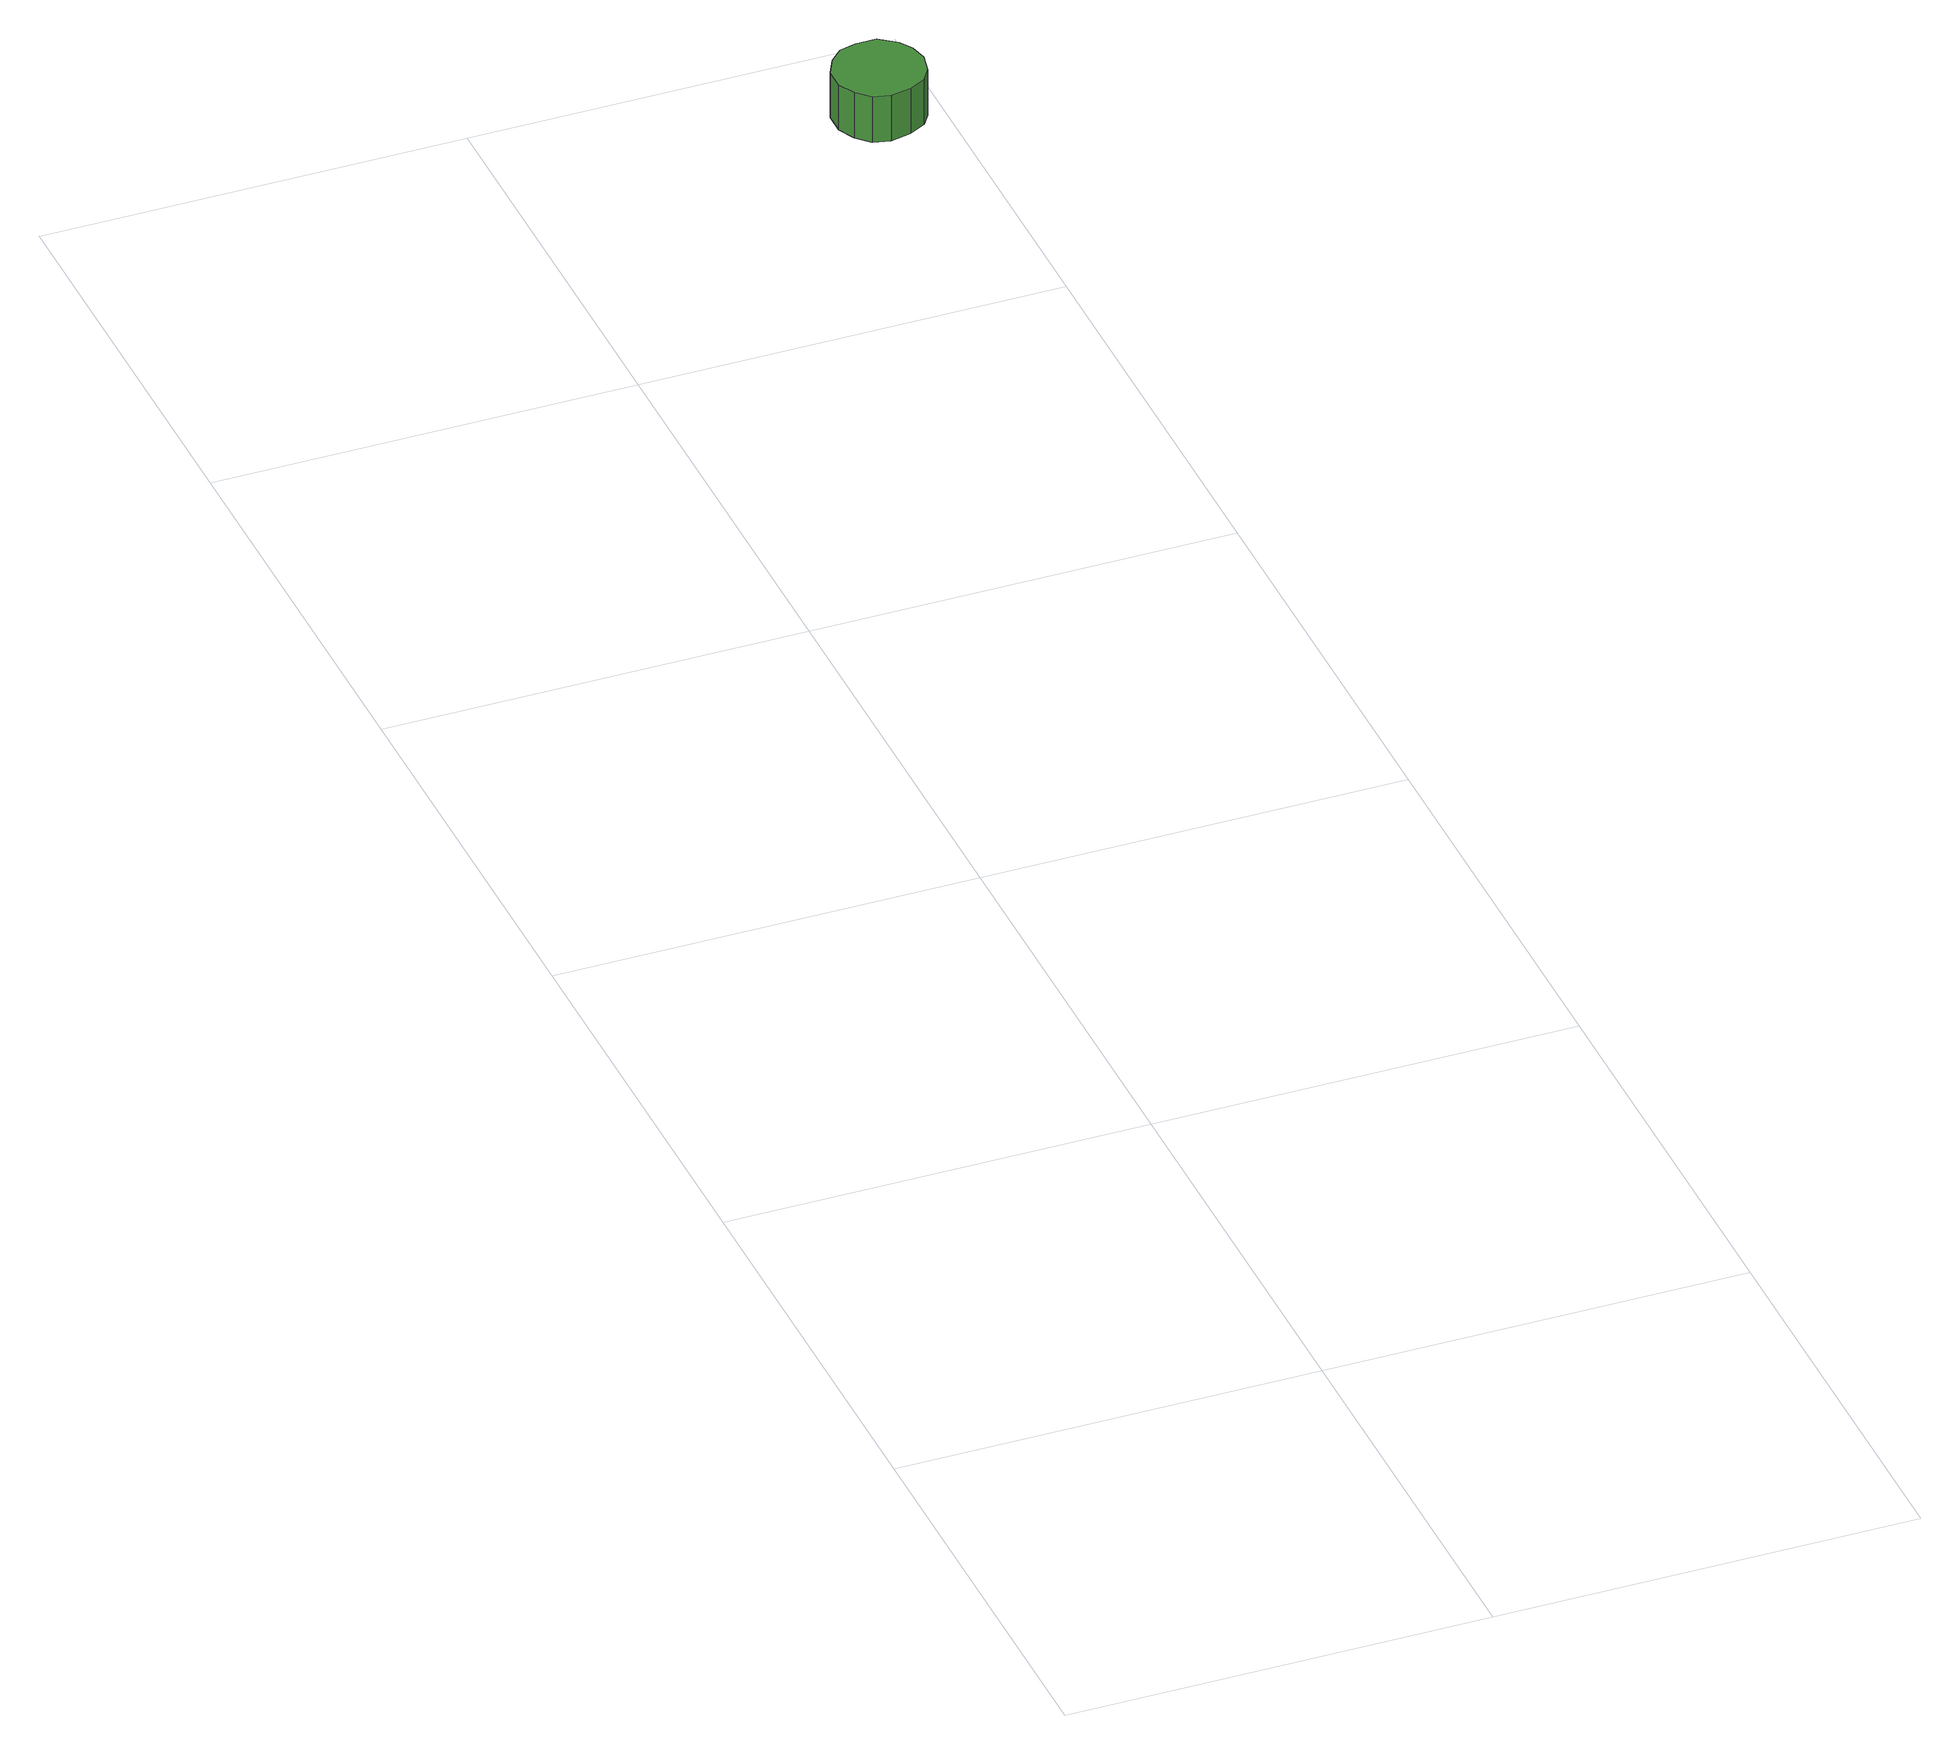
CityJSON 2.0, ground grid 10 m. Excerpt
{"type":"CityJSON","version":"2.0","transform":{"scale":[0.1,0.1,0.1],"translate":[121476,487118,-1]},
"CityObjects":{
"tree1":{"type":"SolitaryVegetationObject","attributes":{"function":"something"}},
"tree2":{"type":"SolitaryVegetationObject","attributes":{"function":"something"}},
"tree3":{"type":"SolitaryVegetationObject","attributes":{"function":"something"},"geometry":[{"type":"MultiSurface","lod":"1","boundaries":[[[0,1,2,3,4,5,6,7,8,9,10,11,12,13,14]],[[15,16,17,18,19,20,21,22,23,24,25,26,27,28,29]],[[0,29,28,1]],[[1,28,27,2]],[[2,27,26,3]],[[3,26,25,4]],[[4,25,24,5]],[[5,24,23,6]],[[6,23,22,7]],[[7,22,21,8]],[[8,21,20,9]],[[9,20,19,10]],[[10,19,18,11]],[[11,18,17,12]],[[12,17,16,13]],[[13,16,15,14]],[[14,15,29,0]]]}]}
},
"vertices":[
[97,476,18],[96,480,18],[94,483,18],[90,486,18],[85,486,18],[81,485,18],[78,482,18],[76,478,18],[76,473,18],[78,469,18],[81,466,18],[85,465,18],[90,466,18],[94,468,18],[96,471,18],[96,471,6],[94,468,6],[90,466,6],[85,465,6],[81,466,6],[78,469,6],[76,473,6],[76,478,6],[78,482,6],[81,485,6],[85,486,6],[90,486,6],[94,483,6],[96,480,6],[97,476,6]
]}
